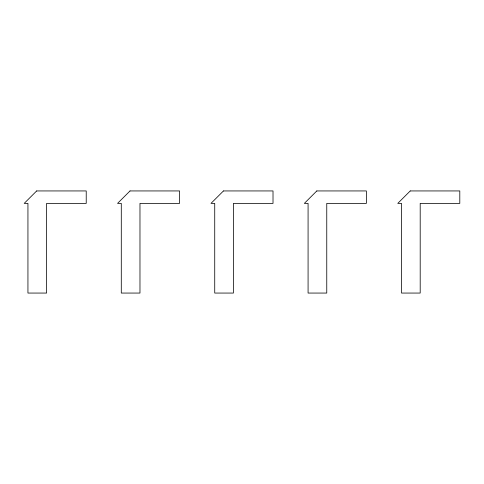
<?xml version="1.0" encoding="UTF-8"?>
<svg xmlns="http://www.w3.org/2000/svg" width="484" height="484" viewBox="0 0 484 484"><rect width="100%" height="100%" fill="white"/><g stroke="black" fill="none" stroke-linecap="round" stroke-linejoin="round"><path stroke-width="0.73" d="M36.669 190.938L24.2 203.389L27.939 203.389L27.939 293.062L46.615 293.062L46.615 203.389L86.225 203.389L86.225 190.938L36.669 190.938M130.021 190.938L117.558 203.389L121.29 203.389L121.29 293.062L139.973 293.062L139.973 203.389L179.576 203.389L179.576 190.938L130.021 190.938M223.457 190.938L210.988 203.389L214.727 203.389L214.727 293.062L233.409 293.062L233.409 203.389L273.012 203.389L273.012 190.938L223.457 190.938M316.808 190.938L304.345 203.389L308.078 203.389L308.078 293.062L326.76 293.062L326.76 203.389L366.364 203.389L366.364 190.938L316.808 190.938M410.244 190.938L397.775 203.389L401.514 203.389L401.514 293.062L420.197 293.062L420.197 203.389L459.8 203.389L459.8 190.938L410.244 190.938"/></g></svg>
